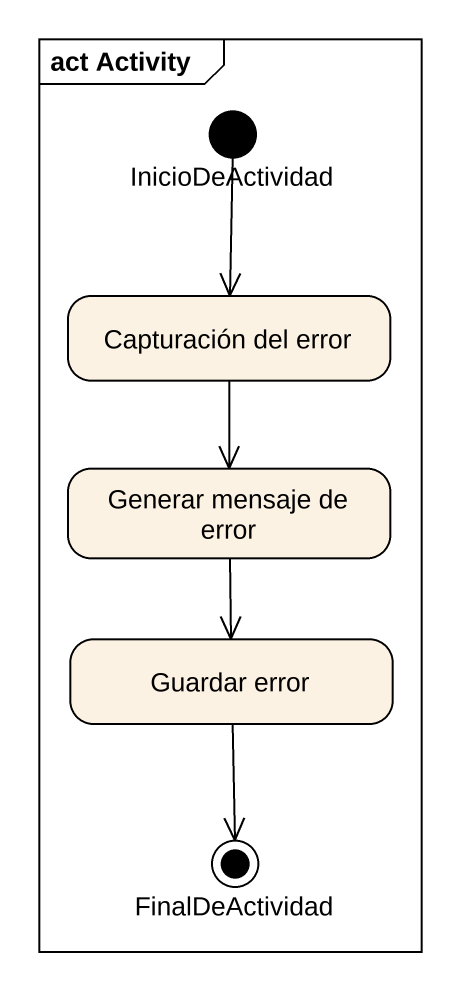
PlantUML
@startuml
mainframe act Activity
hide empty description
state InicioDeActividad <<start>>
state "Capturación del error" as Capturación_del_error
state "Generar mensaje de error" as Generar_mensaje_de_error
state "Guardar error" as Guardar_error
state FinalDeActividad <<end>>
InicioDeActividad --> Capturación_del_error
Capturación_del_error --> Generar_mensaje_de_error
Generar_mensaje_de_error --> Guardar_error
Guardar_error --> FinalDeActividad
@enduml
